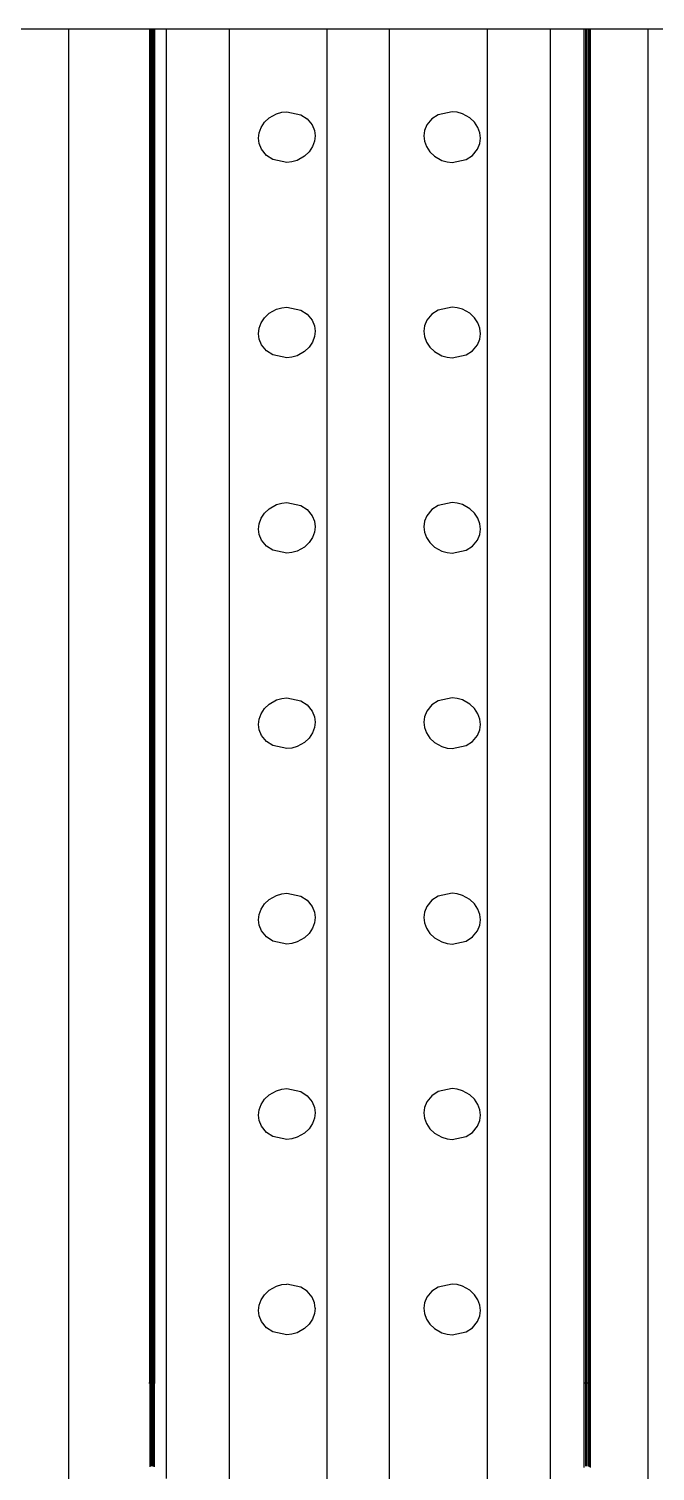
# Model space of a CAD drawing. Header units: millimetres. Extents: x 232 to 1180, y 355 to 899.
# Drawn here: x 657 to 714.9, y 478.6 to 612 of the extents above; entities that cross this region are included whole.
import ezdxf

# ---------------------------------------------------------------- set-up
doc = ezdxf.new("R2010")
doc.units = ezdxf.units.MM
doc.header["$MEASUREMENT"] = 0
doc.layers.add('Edges', color=7, linetype='Continuous')

# ---------------------------------------------------------------- blocks, each defined once
blk = doc.blocks.new('Ruby Burner grill pl')
at = {"layer": 'Edges'}
for p, q in [((-24.5766, 0.4374), (15.0785, 0.4374)), ((-7.2129, 0.4374), (-7.2129, -7.1962)), ((-6.8058, 0.4374), (-6.8052, -6.3807)), ((-6.8052, -6.3807), (-6.804, 0.4374)), ((-6.8012, 0.4374), (-6.7999, -6.3807)), ((-6.7999, -6.3807), (-6.7981, 0.4374)), ((-6.7953, 0.4374), (-6.7947, -6.3807)), ((-6.791, 0.4374), (-6.7898, -6.3807)), ((-6.7898, -6.3807), (-6.7889, 0.4374)), ((-6.7854, -6.7995), (-6.784, 0.4374)), ((-6.782, 0.4374), (-6.7815, -6.3807)), ((-6.7815, -6.3807), (-6.78, 0.4374)), ((-6.7208, -6.8603), (-6.7208, 0.4374)), ((-6.4058, 0.4374), (-6.4058, -7.1663)), ((-5.9137, 0.4374), (-5.9137, -7.6444)), ((-5.5987, -7.7541), (-5.5987, 0.4374)), ((-5.1066, -7.276), (-5.1066, 0.4374)), ((-4.7916, 0.4374), (-4.7916, -6.97)), ((-4.6213, 0.4374), (-4.6213, -6.3807)), ((-4.6128, 0.4374), (-4.6112, -6.3807)), ((-4.6112, -6.3807), (-4.6096, 0.4374)), ((-4.6069, 0.4374), (-4.6062, -6.798)), ((-4.5981, 0.4374), (-4.5969, -6.3807)), ((-4.5969, -6.3807), (-4.5956, 0.4374)), ((-4.5936, 0.4374), (-4.593, -6.3807)), ((-4.593, -6.3807), (-4.5916, 0.4374)), ((-4.5897, 0.4374), (-4.5897, -6.8046)), ((-4.2995, 0.4374), (-4.2995, -7.0865)), ((-6.205, -0.0107), (-6.167, 0.01)), ((-6.167, 0.01), (-6.141, 0.0176)), ((-6.141, 0.0176), (-6.1156, 0.0207)), ((-6.1156, 0.0207), (-6.0447, 0.0056)), ((-6.0447, 0.0056), (-6.0135, -0.0149)), ((-5.3548, 0.0056), (-5.386, -0.0149)), ((-5.284, 0.0207), (-5.3548, 0.0056)), ((-5.2585, 0.0176), (-5.284, 0.0207)), ((-5.2325, 0.01), (-5.2585, 0.0176)), ((-5.1946, -0.0107), (-5.2325, 0.01)), ((-6.255, -0.0861), (-6.2453, -0.059)), ((-6.2453, -0.059), (-6.2283, -0.0329)), ((-6.2283, -0.0329), (-6.205, -0.0107)), ((-6.0135, -0.0149), (-5.9885, -0.0458)), ((-5.9885, -0.0458), (-5.9768, -0.0743)), ((-5.411, -0.0458), (-5.4227, -0.0743)), ((-5.386, -0.0149), (-5.411, -0.0458)), ((-5.1712, -0.0329), (-5.1946, -0.0107)), ((-5.1542, -0.059), (-5.1712, -0.0329)), ((-5.1445, -0.0861), (-5.1542, -0.059)), ((-6.2578, -0.1132), (-6.255, -0.0861)), ((-6.2543, -0.1401), (-6.2578, -0.1132)), ((-6.2426, -0.1686), (-6.2543, -0.1401)), ((-5.9761, -0.1283), (-5.9858, -0.1554)), ((-5.9768, -0.0743), (-5.9733, -0.1012)), ((-5.9733, -0.1012), (-5.9761, -0.1283)), ((-5.4227, -0.0743), (-5.4262, -0.1012)), ((-5.4262, -0.1012), (-5.4234, -0.1283)), ((-5.4234, -0.1283), (-5.4137, -0.1554)), ((-5.1569, -0.1686), (-5.1452, -0.1401)), ((-5.1452, -0.1401), (-5.1417, -0.1132)), ((-5.1417, -0.1132), (-5.1445, -0.0861)), ((-6.2176, -0.1995), (-6.2426, -0.1686)), ((-6.1864, -0.22), (-6.2176, -0.1995)), ((-6.0262, -0.2038), (-6.0641, -0.2244)), ((-6.0028, -0.1815), (-6.0262, -0.2038)), ((-5.9858, -0.1554), (-6.0028, -0.1815)), ((-5.4137, -0.1554), (-5.3967, -0.1815)), ((-5.3967, -0.1815), (-5.3734, -0.2038)), ((-5.3734, -0.2038), (-5.3354, -0.2244)), ((-5.2131, -0.22), (-5.1819, -0.1995)), ((-5.1819, -0.1995), (-5.1569, -0.1686)), ((-6.1156, -0.2351), (-6.1864, -0.22)), ((-6.0901, -0.232), (-6.1156, -0.2351)), ((-6.0641, -0.2244), (-6.0901, -0.232)), ((-5.3354, -0.2244), (-5.3094, -0.232)), ((-5.3094, -0.232), (-5.284, -0.2351)), ((-5.284, -0.2351), (-5.2131, -0.22)), ((-6.2453, -1.0426), (-6.2283, -1.0165)), ((-6.2283, -1.0165), (-6.205, -0.9943)), ((-6.205, -0.9943), (-6.167, -0.9737)), ((-6.167, -0.9737), (-6.141, -0.9661)), ((-6.141, -0.9661), (-6.1156, -0.963)), ((-6.1156, -0.963), (-6.0447, -0.9781)), ((-6.0447, -0.9781), (-6.0135, -0.9985)), ((-6.0135, -0.9985), (-5.9885, -1.0294)), ((-5.386, -0.9985), (-5.411, -1.0294)), ((-5.3548, -0.9781), (-5.386, -0.9985)), ((-5.284, -0.963), (-5.3548, -0.9781)), ((-5.2585, -0.9661), (-5.284, -0.963)), ((-5.2325, -0.9737), (-5.2585, -0.9661)), ((-5.1946, -0.9943), (-5.2325, -0.9737)), ((-5.1712, -1.0165), (-5.1946, -0.9943)), ((-5.1542, -1.0426), (-5.1712, -1.0165)), ((-6.2578, -1.0969), (-6.255, -1.0698)), ((-6.255, -1.0698), (-6.2453, -1.0426)), ((-5.9885, -1.0294), (-5.9768, -1.058)), ((-5.9768, -1.058), (-5.9733, -1.0848)), ((-5.9733, -1.0848), (-5.9761, -1.1119)), ((-5.4227, -1.058), (-5.4262, -1.0848)), ((-5.4262, -1.0848), (-5.4234, -1.1119)), ((-5.411, -1.0294), (-5.4227, -1.058)), ((-5.1445, -1.0698), (-5.1542, -1.0426)), ((-5.1417, -1.0969), (-5.1445, -1.0698)), ((-6.2543, -1.1238), (-6.2578, -1.0969)), ((-6.2426, -1.1523), (-6.2543, -1.1238)), ((-6.2176, -1.1832), (-6.2426, -1.1523)), ((-5.9858, -1.1391), (-6.0028, -1.1652)), ((-5.9761, -1.1119), (-5.9858, -1.1391)), ((-5.4234, -1.1119), (-5.4137, -1.1391)), ((-5.4137, -1.1391), (-5.3967, -1.1652)), ((-5.1819, -1.1832), (-5.1569, -1.1523)), ((-5.1569, -1.1523), (-5.1452, -1.1238)), ((-5.1452, -1.1238), (-5.1417, -1.0969)), ((-6.1864, -1.2036), (-6.2176, -1.1832)), ((-6.1156, -1.2187), (-6.1864, -1.2036)), ((-6.0901, -1.2157), (-6.1156, -1.2187)), ((-6.0641, -1.208), (-6.0901, -1.2157)), ((-6.0262, -1.1874), (-6.0641, -1.208)), ((-6.0028, -1.1652), (-6.0262, -1.1874)), ((-5.3967, -1.1652), (-5.3734, -1.1874)), ((-5.3734, -1.1874), (-5.3354, -1.208)), ((-5.3354, -1.208), (-5.3094, -1.2157)), ((-5.3094, -1.2157), (-5.284, -1.2187)), ((-5.284, -1.2187), (-5.2131, -1.2036)), ((-5.2131, -1.2036), (-5.1819, -1.1832)), ((-6.205, -1.978), (-6.167, -1.9573)), ((-6.167, -1.9573), (-6.141, -1.9497)), ((-6.141, -1.9497), (-6.1156, -1.9466)), ((-6.1156, -1.9466), (-6.0447, -1.9617)), ((-5.284, -1.9466), (-5.3548, -1.9617)), ((-5.2585, -1.9497), (-5.284, -1.9466)), ((-5.2325, -1.9573), (-5.2585, -1.9497)), ((-5.1946, -1.978), (-5.2325, -1.9573)), ((-6.255, -2.0534), (-6.2453, -2.0263)), ((-6.2453, -2.0263), (-6.2283, -2.0002)), ((-6.2283, -2.0002), (-6.205, -1.978)), ((-6.0447, -1.9617), (-6.0135, -1.9822)), ((-6.0135, -1.9822), (-5.9885, -2.0131)), ((-5.9885, -2.0131), (-5.9768, -2.0416)), ((-5.411, -2.0131), (-5.4227, -2.0416)), ((-5.386, -1.9822), (-5.411, -2.0131)), ((-5.3548, -1.9617), (-5.386, -1.9822)), ((-5.1712, -2.0002), (-5.1946, -1.978)), ((-5.1542, -2.0263), (-5.1712, -2.0002)), ((-5.1445, -2.0534), (-5.1542, -2.0263)), ((-6.2578, -2.0805), (-6.255, -2.0534)), ((-6.2543, -2.1074), (-6.2578, -2.0805)), ((-5.9761, -2.0956), (-5.9858, -2.1227)), ((-5.9768, -2.0416), (-5.9733, -2.0685)), ((-5.9733, -2.0685), (-5.9761, -2.0956)), ((-5.4227, -2.0416), (-5.4262, -2.0685)), ((-5.4262, -2.0685), (-5.4234, -2.0956)), ((-5.4234, -2.0956), (-5.4137, -2.1227)), ((-5.1452, -2.1074), (-5.1417, -2.0805)), ((-5.1417, -2.0805), (-5.1445, -2.0534)), ((-6.2426, -2.1359), (-6.2543, -2.1074)), ((-6.2176, -2.1668), (-6.2426, -2.1359)), ((-6.1864, -2.1873), (-6.2176, -2.1668)), ((-6.0262, -2.1711), (-6.0641, -2.1917)), ((-6.0028, -2.1489), (-6.0262, -2.1711)), ((-5.9858, -2.1227), (-6.0028, -2.1489)), ((-5.4137, -2.1227), (-5.3967, -2.1489)), ((-5.3967, -2.1489), (-5.3734, -2.1711)), ((-5.3734, -2.1711), (-5.3354, -2.1917)), ((-5.2131, -2.1873), (-5.1819, -2.1668)), ((-5.1819, -2.1668), (-5.1569, -2.1359)), ((-5.1569, -2.1359), (-5.1452, -2.1074)), ((-6.1156, -2.2024), (-6.1864, -2.1873)), ((-6.0901, -2.1993), (-6.1156, -2.2024)), ((-6.0641, -2.1917), (-6.0901, -2.1993)), ((-5.3354, -2.1917), (-5.3094, -2.1993)), ((-5.3094, -2.1993), (-5.284, -2.2024)), ((-5.284, -2.2024), (-5.2131, -2.1873)), ((-6.2283, -2.9838), (-6.205, -2.9616)), ((-6.205, -2.9616), (-6.167, -2.941)), ((-6.167, -2.941), (-6.141, -2.9334)), ((-6.141, -2.9334), (-6.1156, -2.9303)), ((-6.1156, -2.9303), (-6.0447, -2.9454)), ((-6.0447, -2.9454), (-6.0135, -2.9659)), ((-6.0135, -2.9659), (-5.9885, -2.9967)), ((-5.386, -2.9659), (-5.411, -2.9967)), ((-5.3548, -2.9454), (-5.386, -2.9659)), ((-5.284, -2.9303), (-5.3548, -2.9454)), ((-5.2585, -2.9334), (-5.284, -2.9303)), ((-5.2325, -2.941), (-5.2585, -2.9334)), ((-5.1946, -2.9616), (-5.2325, -2.941)), ((-5.1712, -2.9838), (-5.1946, -2.9616)), ((-6.2578, -3.0642), (-6.255, -3.0371)), ((-6.255, -3.0371), (-6.2453, -3.01)), ((-6.2453, -3.01), (-6.2283, -2.9838)), ((-5.9885, -2.9967), (-5.9768, -3.0253)), ((-5.9768, -3.0253), (-5.9733, -3.0522)), ((-5.4227, -3.0253), (-5.4262, -3.0522)), ((-5.411, -2.9967), (-5.4227, -3.0253)), ((-5.1542, -3.01), (-5.1712, -2.9838)), ((-5.1445, -3.0371), (-5.1542, -3.01)), ((-5.1417, -3.0642), (-5.1445, -3.0371)), ((-6.2543, -3.0911), (-6.2578, -3.0642)), ((-6.2426, -3.1196), (-6.2543, -3.0911)), ((-6.2176, -3.1505), (-6.2426, -3.1196)), ((-5.9858, -3.1064), (-6.0028, -3.1325)), ((-5.9761, -3.0793), (-5.9858, -3.1064)), ((-5.9733, -3.0522), (-5.9761, -3.0793)), ((-5.4262, -3.0522), (-5.4234, -3.0793)), ((-5.4234, -3.0793), (-5.4137, -3.1064)), ((-5.4137, -3.1064), (-5.3967, -3.1325)), ((-5.1819, -3.1505), (-5.1569, -3.1196)), ((-5.1569, -3.1196), (-5.1452, -3.0911)), ((-5.1452, -3.0911), (-5.1417, -3.0642)), ((-6.1864, -3.1709), (-6.2176, -3.1505)), ((-6.1156, -3.186), (-6.1864, -3.1709)), ((-6.0901, -3.183), (-6.1156, -3.186)), ((-6.0641, -3.1754), (-6.0901, -3.183)), ((-6.0262, -3.1547), (-6.0641, -3.1754)), ((-6.0028, -3.1325), (-6.0262, -3.1547)), ((-5.3967, -3.1325), (-5.3734, -3.1547)), ((-5.3734, -3.1547), (-5.3354, -3.1754)), ((-5.3354, -3.1754), (-5.3094, -3.183)), ((-5.3094, -3.183), (-5.284, -3.186)), ((-5.284, -3.186), (-5.2131, -3.1709)), ((-5.2131, -3.1709), (-5.1819, -3.1505)), ((-6.167, -3.9246), (-6.141, -3.917)), ((-6.141, -3.917), (-6.1156, -3.9139)), ((-6.1156, -3.9139), (-6.0447, -3.929)), ((-5.284, -3.9139), (-5.3548, -3.929)), ((-5.2585, -3.917), (-5.284, -3.9139)), ((-5.2325, -3.9246), (-5.2585, -3.917)), ((-6.2453, -3.9936), (-6.2283, -3.9675)), ((-6.2283, -3.9675), (-6.205, -3.9453)), ((-6.205, -3.9453), (-6.167, -3.9246)), ((-6.0447, -3.929), (-6.0135, -3.9495)), ((-6.0135, -3.9495), (-5.9885, -3.9804)), ((-5.9885, -3.9804), (-5.9768, -4.0089)), ((-5.411, -3.9804), (-5.4227, -4.0089)), ((-5.386, -3.9495), (-5.411, -3.9804)), ((-5.3548, -3.929), (-5.386, -3.9495)), ((-5.1946, -3.9453), (-5.2325, -3.9246)), ((-5.1712, -3.9675), (-5.1946, -3.9453)), ((-5.1542, -3.9936), (-5.1712, -3.9675)), ((-6.2578, -4.0478), (-6.255, -4.0207)), ((-6.2543, -4.0747), (-6.2578, -4.0478)), ((-6.255, -4.0207), (-6.2453, -3.9936)), ((-5.9761, -4.0629), (-5.9858, -4.09)), ((-5.9768, -4.0089), (-5.9733, -4.0358)), ((-5.9733, -4.0358), (-5.9761, -4.0629)), ((-5.4227, -4.0089), (-5.4262, -4.0358)), ((-5.4262, -4.0358), (-5.4234, -4.0629)), ((-5.4234, -4.0629), (-5.4137, -4.09)), ((-5.1445, -4.0207), (-5.1542, -3.9936)), ((-5.1452, -4.0747), (-5.1417, -4.0478)), ((-5.1417, -4.0478), (-5.1445, -4.0207)), ((-6.2426, -4.1032), (-6.2543, -4.0747)), ((-6.2176, -4.1341), (-6.2426, -4.1032)), ((-6.1864, -4.1546), (-6.2176, -4.1341)), ((-6.0262, -4.1384), (-6.0641, -4.159)), ((-6.0028, -4.1162), (-6.0262, -4.1384)), ((-5.9858, -4.09), (-6.0028, -4.1162)), ((-5.4137, -4.09), (-5.3967, -4.1162)), ((-5.3967, -4.1162), (-5.3734, -4.1384)), ((-5.3734, -4.1384), (-5.3354, -4.159)), ((-5.2131, -4.1546), (-5.1819, -4.1341)), ((-5.1819, -4.1341), (-5.1569, -4.1032)), ((-5.1569, -4.1032), (-5.1452, -4.0747)), ((-6.1156, -4.1697), (-6.1864, -4.1546)), ((-6.0901, -4.1666), (-6.1156, -4.1697)), ((-6.0641, -4.159), (-6.0901, -4.1666)), ((-5.3354, -4.159), (-5.3094, -4.1666)), ((-5.3094, -4.1666), (-5.284, -4.1697)), ((-5.284, -4.1697), (-5.2131, -4.1546)), ((-6.2283, -4.9511), (-6.205, -4.9289)), ((-6.205, -4.9289), (-6.167, -4.9083)), ((-6.167, -4.9083), (-6.141, -4.9007)), ((-6.141, -4.9007), (-6.1156, -4.8976)), ((-6.1156, -4.8976), (-6.0447, -4.9127)), ((-6.0447, -4.9127), (-6.0135, -4.9332)), ((-6.0135, -4.9332), (-5.9885, -4.964)), ((-5.386, -4.9332), (-5.411, -4.964)), ((-5.3548, -4.9127), (-5.386, -4.9332)), ((-5.284, -4.8976), (-5.3548, -4.9127)), ((-5.2585, -4.9007), (-5.284, -4.8976)), ((-5.2325, -4.9083), (-5.2585, -4.9007)), ((-5.1946, -4.9289), (-5.2325, -4.9083)), ((-5.1712, -4.9511), (-5.1946, -4.9289)), ((-6.2578, -5.0315), (-6.255, -5.0044)), ((-6.255, -5.0044), (-6.2453, -4.9773)), ((-6.2453, -4.9773), (-6.2283, -4.9511)), ((-5.9885, -4.964), (-5.9768, -4.9926)), ((-5.9768, -4.9926), (-5.9733, -5.0195)), ((-5.4227, -4.9926), (-5.4262, -5.0195)), ((-5.411, -4.964), (-5.4227, -4.9926)), ((-5.1542, -4.9773), (-5.1712, -4.9511)), ((-5.1445, -5.0044), (-5.1542, -4.9773)), ((-5.1417, -5.0315), (-5.1445, -5.0044)), ((-6.2543, -5.0584), (-6.2578, -5.0315)), ((-6.2426, -5.0869), (-6.2543, -5.0584)), ((-5.9858, -5.0737), (-6.0028, -5.0998)), ((-5.9761, -5.0466), (-5.9858, -5.0737)), ((-5.9733, -5.0195), (-5.9761, -5.0466)), ((-5.4262, -5.0195), (-5.4234, -5.0466)), ((-5.4234, -5.0466), (-5.4137, -5.0737)), ((-5.4137, -5.0737), (-5.3967, -5.0998)), ((-5.1569, -5.0869), (-5.1452, -5.0584)), ((-5.1452, -5.0584), (-5.1417, -5.0315)), ((-6.2176, -5.1178), (-6.2426, -5.0869)), ((-6.1864, -5.1382), (-6.2176, -5.1178)), ((-6.1156, -5.1533), (-6.1864, -5.1382)), ((-6.0901, -5.1503), (-6.1156, -5.1533)), ((-6.0641, -5.1427), (-6.0901, -5.1503)), ((-6.0262, -5.122), (-6.0641, -5.1427)), ((-6.0028, -5.0998), (-6.0262, -5.122)), ((-5.3967, -5.0998), (-5.3734, -5.122)), ((-5.3734, -5.122), (-5.3354, -5.1427)), ((-5.3354, -5.1427), (-5.3094, -5.1503)), ((-5.3094, -5.1503), (-5.284, -5.1533)), ((-5.284, -5.1533), (-5.2131, -5.1382)), ((-5.2131, -5.1382), (-5.1819, -5.1178)), ((-5.1819, -5.1178), (-5.1569, -5.0869)), ((-6.141, -5.8843), (-6.1156, -5.8812)), ((-6.0447, -5.8963), (-6.1156, -5.8812)), ((-5.284, -5.8812), (-5.3548, -5.8963)), ((-5.2585, -5.8843), (-5.284, -5.8812)), ((-6.2453, -5.9609), (-6.2283, -5.9348)), ((-6.2283, -5.9348), (-6.205, -5.9126)), ((-6.205, -5.9126), (-6.167, -5.8919)), ((-6.167, -5.8919), (-6.141, -5.8843)), ((-6.0135, -5.9168), (-6.0447, -5.8963)), ((-5.9885, -5.9477), (-6.0135, -5.9168)), ((-5.9768, -5.9762), (-5.9885, -5.9477)), ((-5.411, -5.9477), (-5.4227, -5.9762)), ((-5.386, -5.9168), (-5.411, -5.9477)), ((-5.3548, -5.8963), (-5.386, -5.9168)), ((-5.2325, -5.8919), (-5.2585, -5.8843)), ((-5.1946, -5.9126), (-5.2325, -5.8919)), ((-5.1712, -5.9348), (-5.1946, -5.9126)), ((-5.1542, -5.9609), (-5.1712, -5.9348)), ((-6.2578, -6.0151), (-6.255, -5.988)), ((-6.2543, -6.042), (-6.2578, -6.0151)), ((-6.255, -5.988), (-6.2453, -5.9609)), ((-5.9733, -6.0031), (-5.9768, -5.9762)), ((-5.9733, -6.0031), (-5.9761, -6.0302)), ((-5.4227, -5.9762), (-5.4262, -6.0031)), ((-5.4262, -6.0031), (-5.4234, -6.0302)), ((-5.1445, -5.988), (-5.1542, -5.9609)), ((-5.1452, -6.042), (-5.1417, -6.0151)), ((-5.1417, -6.0151), (-5.1445, -5.988)), ((-6.2426, -6.0706), (-6.2543, -6.042)), ((-6.2176, -6.1014), (-6.2426, -6.0706)), ((-6.0028, -6.0835), (-6.0262, -6.1057)), ((-5.9858, -6.0573), (-6.0028, -6.0835)), ((-5.9761, -6.0302), (-5.9858, -6.0573)), ((-5.4234, -6.0302), (-5.4137, -6.0573)), ((-5.4137, -6.0573), (-5.3967, -6.0835)), ((-5.3967, -6.0835), (-5.3734, -6.1057)), ((-5.1819, -6.1014), (-5.1569, -6.0706)), ((-5.1569, -6.0706), (-5.1452, -6.042)), ((-6.1864, -6.1219), (-6.2176, -6.1014)), ((-6.1156, -6.137), (-6.1864, -6.1219)), ((-6.0901, -6.1339), (-6.1156, -6.137)), ((-6.0641, -6.1263), (-6.0901, -6.1339)), ((-6.0262, -6.1057), (-6.0641, -6.1263)), ((-5.3734, -6.1057), (-5.3354, -6.1263)), ((-5.3354, -6.1263), (-5.3094, -6.1339)), ((-5.3094, -6.1339), (-5.284, -6.137)), ((-5.284, -6.137), (-5.2131, -6.1219)), ((-5.2131, -6.1219), (-5.1819, -6.1014)), ((-6.8052, -6.3807), (-6.8098, -6.3807)), ((-6.8052, -6.3807), (-6.8051, -6.8011)), ((-6.7947, -6.3807), (-6.7999, -6.3807)), ((-6.7999, -6.3807), (-6.7998, -6.7987)), ((-6.7898, -6.3807), (-6.7947, -6.3807)), ((-6.7947, -6.3807), (-6.7946, -6.798)), ((-6.7899, -6.7984), (-6.7898, -6.3807)), ((-6.7816, -6.8021), (-6.7815, -6.3807)), ((-6.7782, -6.3807), (-6.7815, -6.3807)), ((-4.6112, -6.3807), (-4.6213, -6.3807)), ((-4.6213, -6.3807), (-4.6213, -6.8046)), ((-4.6113, -6.7988), (-4.6112, -6.3807)), ((-4.5969, -6.3807), (-4.6016, -6.3807)), ((-4.593, -6.3807), (-4.5969, -6.3807)), ((-4.5969, -6.7998), (-4.5969, -6.3807)), ((-4.593, -6.3807), (-4.5931, -6.8018))]:
    blk.add_line(p, q, dxfattribs=at)

msp = doc.modelspace()

# ---------------------------------------------------------------- block references
at = {"xscale": 18.37224819110694, "yscale": 18.37224819110694, "zscale": 18.37224819110694}
msp.add_blockref('Ruby Burner grill pl', (793.24, 603.99), dxfattribs=at)

doc.saveas('drawing.dxf')
